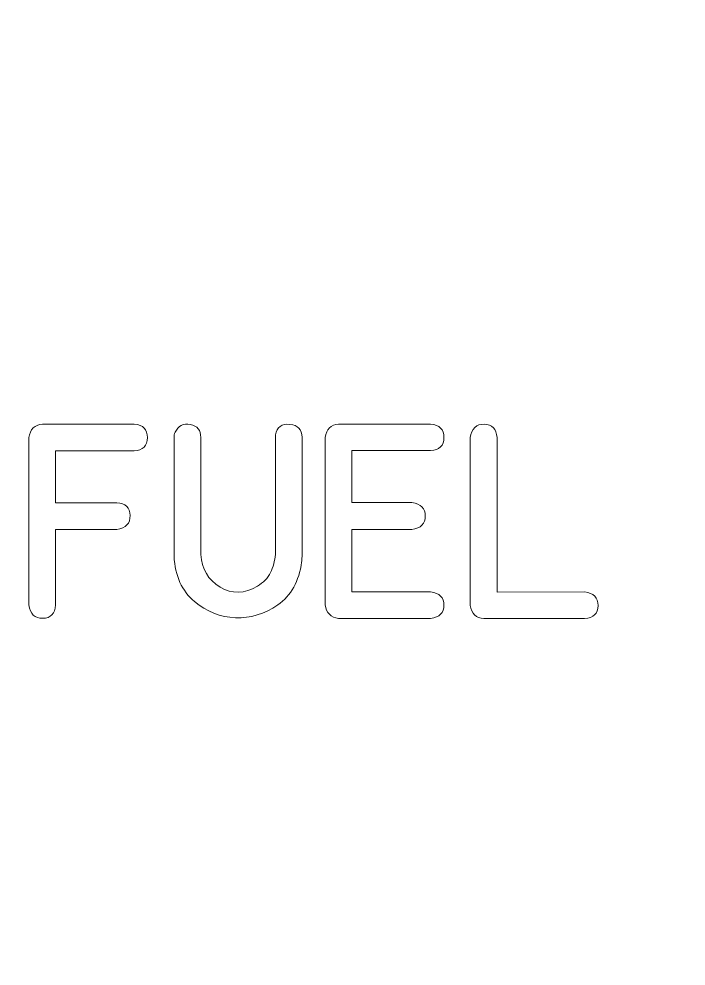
# Model space of a CAD drawing. Header units: millimetres. Extents: x -166 to 342, y -77 to 132.
# Drawn here: x 88.63 to 100.73, y -13.05 to 4.15 of the extents above; entities that cross this region are included whole.
import ezdxf

# ---------------------------------------------------------------- set-up
doc = ezdxf.new("R2010")
doc.units = ezdxf.units.MM
doc.header["$MEASUREMENT"] = 0
doc.layers.add('Engrave', color=7, linetype='Continuous')
doc.layers.add('Front', color=7, linetype='Continuous')

msp = doc.modelspace()

# ---------------------------------------------------------------- linework, layer by layer
at = {"layer": 'Engrave', "color": 240, "lineweight": 9}
for points, knots in [([(88.8077, -6.4889), (88.8077, -6.4889), (88.8077, -3.4504), (88.8077, -3.4504), (88.8077, -3.4504), (88.8283, -3.2987), (88.91, -3.217), (89.0523, -3.2058), (89.0523, -3.2058), (89.0523, -3.2058), (90.7197, -3.2058), (90.7197, -3.2058), (90.7197, -3.2058), (90.879, -3.2181), (90.959, -3.2999), (90.959, -3.4498), (90.959, -3.4498), (90.959, -3.5991), (90.8779, -3.6797), (90.7162, -3.6897), (90.7162, -3.6897), (90.7162, -3.6897), (89.2916, -3.6897), (89.2916, -3.6897), (89.2916, -3.6897), (89.2916, -3.6897), (89.2916, -4.6322), (89.2916, -4.6322), (89.2916, -4.6322), (89.2916, -4.6322), (90.4028, -4.6322), (90.4028, -4.6322), (90.4028, -4.6322), (90.561, -4.6433), (90.6415, -4.7209), (90.6439, -4.8644), (90.6439, -4.8644), (90.6462, -5.0079), (90.5657, -5.0919), (90.4028, -5.116), (90.4028, -5.116), (90.4028, -5.116), (89.2916, -5.116), (89.2916, -5.116), (89.2916, -5.116), (89.2916, -5.116), (89.2916, -6.4889), (89.2916, -6.4889), (89.2916, -6.4889), (89.2804, -6.6471), (89.2022, -6.7276), (89.0582, -6.73), (89.0582, -6.73), (88.9141, -6.7323), (88.8306, -6.6518), (88.8077, -6.4889)], [0, 0, 0, 0, 0.0666667, 0.0666667, 0.0666667, 0.0666667, 0.1333333, 0.1333333, 0.1333333, 0.1333333, 0.2, 0.2, 0.2, 0.2, 0.2666667, 0.2666667, 0.2666667, 0.2666667, 0.3333333, 0.3333333, 0.3333333, 0.3333333, 0.4, 0.4, 0.4, 0.4, 0.4666667, 0.4666667, 0.4666667, 0.4666667, 0.5333333, 0.5333333, 0.5333333, 0.5333333, 0.6, 0.6, 0.6, 0.6, 0.6666667, 0.6666667, 0.6666667, 0.6666667, 0.7333333, 0.7333333, 0.7333333, 0.7333333, 0.8, 0.8, 0.8, 0.8, 0.8666667, 0.8666667, 0.8666667, 0.8666667, 1, 1, 1, 1]), ([(93.7629, -5.5705), (93.7629, -5.5705), (93.7629, -5.6052), (93.7629, -5.6052), (93.7629, -5.6052), (93.7594, -5.6628), (93.757, -5.6969), (93.7564, -5.7087), (93.7564, -5.7087), (93.7082, -6.0597), (93.5636, -6.319), (93.3237, -6.4866), (93.3237, -6.4866), (93.0838, -6.6535), (92.8275, -6.7317), (92.5559, -6.7206), (92.5559, -6.7206), (92.2836, -6.7094), (92.0343, -6.6106), (91.8092, -6.4237), (91.8092, -6.4237), (91.5834, -6.2361), (91.4605, -5.9633), (91.4411, -5.6052), (91.4411, -5.6052), (91.4411, -5.6052), (91.4411, -5.5705), (91.4411, -5.5705), (91.4411, -5.5705), (91.4411, -5.5705), (91.4411, -3.4469), (91.4411, -3.4469), (91.4411, -3.4469), (91.4411, -3.4128), (91.4476, -3.3816), (91.4599, -3.354), (91.4599, -3.354), (91.5152, -3.2334), (91.6069, -3.1858), (91.7351, -3.2111), (91.7351, -3.2111), (91.8627, -3.2364), (91.9267, -3.3152), (91.9267, -3.4469), (91.9267, -3.4469), (91.9267, -3.4469), (91.9267, -5.5705), (91.9267, -5.5705), (91.9267, -5.5705), (91.9438, -5.8351), (92.0602, -6.0327), (92.2754, -6.1632), (92.2754, -6.1632), (92.4912, -6.2943), (92.7175, -6.2884), (92.9551, -6.1461), (92.9551, -6.1461), (93.0621, -6.0832), (93.1403, -6.0015), (93.1903, -5.9016), (93.1903, -5.9016), (93.2402, -5.8016), (93.2696, -5.6911), (93.279, -5.5705), (93.279, -5.5705), (93.279, -5.5705), (93.279, -3.4469), (93.279, -3.4469), (93.279, -3.4469), (93.279, -3.4263), (93.2802, -3.411), (93.2826, -3.4004), (93.2826, -3.4004), (93.309, -3.2593), (93.3954, -3.1952), (93.5424, -3.2093), (93.5424, -3.2093), (93.6894, -3.2229), (93.7629, -3.3022), (93.7629, -3.4469), (93.7629, -3.4469), (93.7629, -3.4469), (93.7629, -5.5705), (93.7629, -5.5705)], [0, 0, 0, 0, 0.0454545, 0.0454545, 0.0454545, 0.0454545, 0.0909091, 0.0909091, 0.0909091, 0.0909091, 0.1363636, 0.1363636, 0.1363636, 0.1363636, 0.1818182, 0.1818182, 0.1818182, 0.1818182, 0.2272727, 0.2272727, 0.2272727, 0.2272727, 0.2727273, 0.2727273, 0.2727273, 0.2727273, 0.3181818, 0.3181818, 0.3181818, 0.3181818, 0.3636364, 0.3636364, 0.3636364, 0.3636364, 0.4090909, 0.4090909, 0.4090909, 0.4090909, 0.4545455, 0.4545455, 0.4545455, 0.4545455, 0.5, 0.5, 0.5, 0.5, 0.5454545, 0.5454545, 0.5454545, 0.5454545, 0.5909091, 0.5909091, 0.5909091, 0.5909091, 0.6363636, 0.6363636, 0.6363636, 0.6363636, 0.6818182, 0.6818182, 0.6818182, 0.6818182, 0.7272727, 0.7272727, 0.7272727, 0.7272727, 0.7727273, 0.7727273, 0.7727273, 0.7727273, 0.8181818, 0.8181818, 0.8181818, 0.8181818, 0.8636364, 0.8636364, 0.8636364, 0.8636364, 0.9090909, 0.9090909, 0.9090909, 0.9090909, 1, 1, 1, 1]), ([(96.0953, -3.6862), (96.0953, -3.6862), (94.6672, -3.6862), (94.6672, -3.6862), (94.6672, -3.6862), (94.6672, -3.6862), (94.6672, -4.6286), (94.6672, -4.6286), (94.6672, -4.6286), (94.6672, -4.6286), (95.7561, -4.6286), (95.7561, -4.6286), (95.7561, -4.6286), (95.9189, -4.6527), (96.0001, -4.7345), (95.9995, -4.8738), (95.9995, -4.8738), (95.9989, -5.0137), (95.9178, -5.0949), (95.7561, -5.1178), (95.7561, -5.1178), (95.7561, -5.1178), (94.6672, -5.1178), (94.6672, -5.1178), (94.6672, -5.1178), (94.6672, -5.1178), (94.6672, -6.2496), (94.6672, -6.2496), (94.6672, -6.2496), (94.6672, -6.2496), (96.0953, -6.2496), (96.0953, -6.2496), (96.0953, -6.2496), (96.257, -6.2737), (96.3381, -6.3543), (96.3381, -6.4924), (96.3381, -6.4924), (96.3381, -6.63), (96.257, -6.7106), (96.0953, -6.7335), (96.0953, -6.7335), (96.0953, -6.7335), (94.4279, -6.7335), (94.4279, -6.7335), (94.4279, -6.7335), (94.2844, -6.7153), (94.2027, -6.6335), (94.1833, -6.4889), (94.1833, -6.4889), (94.1833, -6.4889), (94.1833, -3.4469), (94.1833, -3.4469), (94.1833, -3.4469), (94.2051, -3.2952), (94.2868, -3.2152), (94.4279, -3.2058), (94.4279, -3.2058), (94.4279, -3.2058), (96.0953, -3.2058), (96.0953, -3.2058), (96.0953, -3.2058), (96.257, -3.2181), (96.3381, -3.2993), (96.3375, -3.448), (96.3375, -3.448), (96.337, -3.5968), (96.2558, -3.6762), (96.0953, -3.6862)], [0, 0, 0, 0, 0.0555556, 0.0555556, 0.0555556, 0.0555556, 0.1111111, 0.1111111, 0.1111111, 0.1111111, 0.1666667, 0.1666667, 0.1666667, 0.1666667, 0.2222222, 0.2222222, 0.2222222, 0.2222222, 0.2777778, 0.2777778, 0.2777778, 0.2777778, 0.3333333, 0.3333333, 0.3333333, 0.3333333, 0.3888889, 0.3888889, 0.3888889, 0.3888889, 0.4444444, 0.4444444, 0.4444444, 0.4444444, 0.5, 0.5, 0.5, 0.5, 0.5555556, 0.5555556, 0.5555556, 0.5555556, 0.6111111, 0.6111111, 0.6111111, 0.6111111, 0.6666667, 0.6666667, 0.6666667, 0.6666667, 0.7222222, 0.7222222, 0.7222222, 0.7222222, 0.7777778, 0.7777778, 0.7777778, 0.7777778, 0.8333333, 0.8333333, 0.8333333, 0.8333333, 0.8888889, 0.8888889, 0.8888889, 0.8888889, 1, 1, 1, 1]), ([(97.0613, -6.7353), (96.9202, -6.7259), (96.8385, -6.6465), (96.8167, -6.496), (96.8167, -6.496), (96.8167, -6.496), (96.8167, -3.4504), (96.8167, -3.4504), (96.8167, -3.4504), (96.8408, -3.2852), (96.9249, -3.204), (97.0683, -3.2064), (97.0683, -3.2064), (97.2118, -3.2093), (97.29, -3.2911), (97.3023, -3.4504), (97.3023, -3.4504), (97.3023, -3.4504), (97.3023, -6.2543), (97.3023, -6.2543), (97.3023, -6.2543), (97.3023, -6.2543), (98.8922, -6.2531), (98.8922, -6.2531), (98.8922, -6.2531), (99.0556, -6.2714), (99.1362, -6.3537), (99.1344, -6.5001), (99.1344, -6.5001), (99.1326, -6.6465), (99.0515, -6.7247), (98.8904, -6.7353), (98.8904, -6.7353), (98.8904, -6.7353), (97.0613, -6.7353), (97.0613, -6.7353)], [0, 0, 0, 0, 0.1, 0.1, 0.1, 0.1, 0.2, 0.2, 0.2, 0.2, 0.3, 0.3, 0.3, 0.3, 0.4, 0.4, 0.4, 0.4, 0.5, 0.5, 0.5, 0.5, 0.6, 0.6, 0.6, 0.6, 0.7, 0.7, 0.7, 0.7, 0.8, 0.8, 0.8, 0.8, 1, 1, 1, 1])]:
    msp.add_open_spline(points, degree=3, knots=knots, dxfattribs=at)
at = {"layer": 'Front', "color": 250, "lineweight": 9}
msp.add_open_spline([(152.6833, 132.2633), (152.6833, 132.2633), (81.6274, 132.2633), (81.6274, 132.2633), (81.6274, 132.2633), (81.0774, 132.2633), (80.6286, 131.8152), (80.6275, 131.2654), (80.6275, 131.2654), (80.6275, 131.2654), (80.618, 126.7054), (80.618, 126.7054), (80.618, 126.7054), (80.6178, 123.3068), (77.862, 120.5503), (74.4633, 120.5503), (74.4633, 120.5503), (74.4329, 120.5503), (74.4029, 120.5509), (74.3728, 120.5515), (74.3728, 120.5515), (74.3728, 120.5515), (74.3726, 120.5503), (74.3726, 120.5503), (74.3726, 120.5503), (74.3726, 120.5503), (70.5681, 120.5503), (70.5681, 120.5503), (70.5681, 120.5503), (70.0176, 120.5503), (69.5688, 120.1016), (69.5683, 119.5513), (69.5683, 119.5513), (69.5682, 66.8239), (69.5684, -17.0402), (69.5684, -64.3556), (69.5684, -64.3556), (69.5688, -64.9059), (70.0178, -65.3547), (70.5683, -65.3547), (70.5683, -65.3547), (70.5683, -65.3547), (74.0973, -65.3547), (74.0973, -65.3547), (74.0973, -65.3547), (74.0973, -65.3547), (74.0973, -65.3565), (74.0973, -65.3565), (74.0973, -65.3565), (74.1273, -65.3555), (74.1576, -65.3547), (74.1879, -65.3547), (74.1879, -65.3547), (77.5863, -65.3547), (80.3426, -68.1108), (80.3426, -71.5095), (80.3426, -71.5095), (80.3426, -71.5095), (80.3443, -75.837), (80.3443, -75.837), (80.3443, -75.837), (80.3445, -76.388), (80.7937, -76.8367), (81.3444, -76.8367), (81.3444, -76.8367), (81.3444, -76.8367), (159.3139, -76.8367), (159.3139, -76.8367), (159.3139, -76.8367), (159.8569, -76.8367), (160.3016, -76.4019), (160.3139, -75.8594), (160.3139, -75.8594), (160.3139, -75.8594), (160.4131, -71.4821), (160.4131, -71.4821), (160.4131, -71.4821), (160.4133, -71.4745), (160.4133, -71.4683), (160.4133, -71.461), (160.4133, -71.461), (160.4192, -68.0689), (162.779, -65.3589), (166.1733, -65.3589), (166.1733, -65.3589), (166.2035, -65.3589), (166.2337, -65.3595), (166.2638, -65.3601), (166.2638, -65.3601), (166.2638, -65.3601), (166.2638, -65.3589), (166.2638, -65.3589), (166.2638, -65.3589), (166.2638, -65.3589), (170.068, -65.3589), (170.068, -65.3589), (170.068, -65.3589), (170.6189, -65.3589), (171.0683, -64.9096), (171.0683, -64.3587), (171.0683, -64.3587), (171.0682, -17.1467), (171.0682, 32.5805), (171.0682, 86.8463), (171.0682, 86.8463), (171.0682, 87.3972), (170.619, 87.8464), (170.0682, 87.8464), (170.0682, 87.8464), (170.0682, 87.8464), (166.539, 87.8464), (166.539, 87.8464), (166.539, 87.8464), (166.539, 87.8464), (166.539, 87.8478), (166.539, 87.8478), (166.539, 87.8478), (166.5091, 87.8472), (166.479, 87.8464), (166.4487, 87.8464), (166.4487, 87.8464), (163.0501, 87.8464), (160.294, 91.5024), (160.294, 94.9012), (160.294, 94.9012), (160.3992, 98.6272), (161.7592, 101.4373), (166.5219, 102.0797), (166.5219, 102.0797), (167.3051, 102.2579), (167.371, 103.0392), (167.0458, 103.7648), (167.0458, 103.7648), (162.8334, 113.1637), (158.0492, 122.4704), (153.5834, 131.699), (153.5834, 131.699), (153.4124, 132.0527), (153.0762, 132.2633), (152.6833, 132.2633)], degree=3, knots=[0, 0, 0, 0, 0.0277778, 0.0277778, 0.0277778, 0.0277778, 0.0555556, 0.0555556, 0.0555556, 0.0555556, 0.0833333, 0.0833333, 0.0833333, 0.0833333, 0.1111111, 0.1111111, 0.1111111, 0.1111111, 0.1388889, 0.1388889, 0.1388889, 0.1388889, 0.1666667, 0.1666667, 0.1666667, 0.1666667, 0.1944444, 0.1944444, 0.1944444, 0.1944444, 0.2222222, 0.2222222, 0.2222222, 0.2222222, 0.25, 0.25, 0.25, 0.25, 0.2777778, 0.2777778, 0.2777778, 0.2777778, 0.3055556, 0.3055556, 0.3055556, 0.3055556, 0.3333333, 0.3333333, 0.3333333, 0.3333333, 0.3611111, 0.3611111, 0.3611111, 0.3611111, 0.3888889, 0.3888889, 0.3888889, 0.3888889, 0.4166667, 0.4166667, 0.4166667, 0.4166667, 0.4444444, 0.4444444, 0.4444444, 0.4444444, 0.4722222, 0.4722222, 0.4722222, 0.4722222, 0.5, 0.5, 0.5, 0.5, 0.5277778, 0.5277778, 0.5277778, 0.5277778, 0.5555556, 0.5555556, 0.5555556, 0.5555556, 0.5833333, 0.5833333, 0.5833333, 0.5833333, 0.6111111, 0.6111111, 0.6111111, 0.6111111, 0.6388889, 0.6388889, 0.6388889, 0.6388889, 0.6666667, 0.6666667, 0.6666667, 0.6666667, 0.6944444, 0.6944444, 0.6944444, 0.6944444, 0.7222222, 0.7222222, 0.7222222, 0.7222222, 0.75, 0.75, 0.75, 0.75, 0.7777778, 0.7777778, 0.7777778, 0.7777778, 0.8055556, 0.8055556, 0.8055556, 0.8055556, 0.8333333, 0.8333333, 0.8333333, 0.8333333, 0.8611111, 0.8611111, 0.8611111, 0.8611111, 0.8888889, 0.8888889, 0.8888889, 0.8888889, 0.9166667, 0.9166667, 0.9166667, 0.9166667, 0.9444444, 0.9444444, 0.9444444, 0.9444444, 1, 1, 1, 1], dxfattribs=at)

doc.saveas('drawing.dxf')
